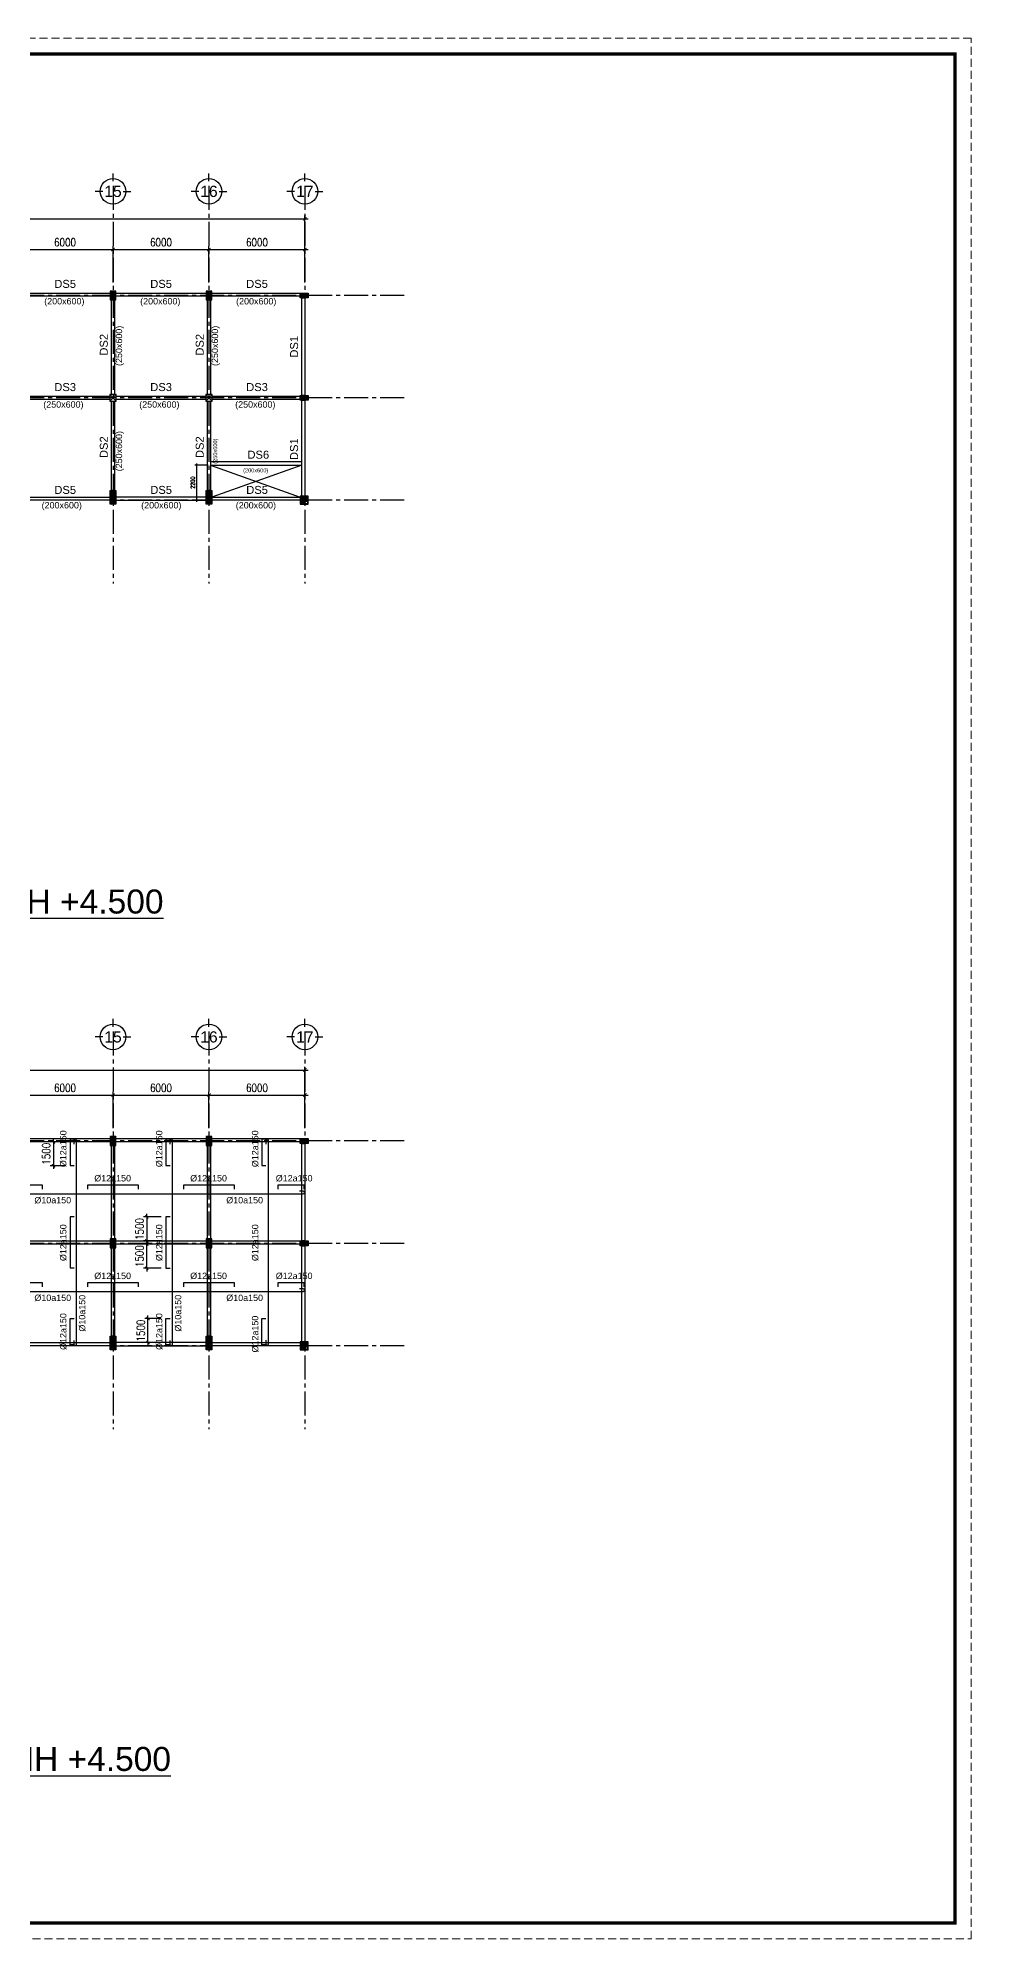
# Model space of a CAD drawing. Header units: inches. Extents: x 651127 to 1529722, y 768575 to 1021311.
# Drawn here: x 760979 to 819327, y 902511 to 1021311 of the extents above; entities that cross this region are included whole.
import ezdxf
from ezdxf.enums import TextEntityAlignment as Align

# ---------------------------------------------------------------- set-up
doc = ezdxf.new("R2010")
doc.units = ezdxf.units.IN
doc.header["$LTSCALE"] = 1000
doc.header["$MEASUREMENT"] = 0
doc.linetypes.add('CENTER2', pattern=[1.125, 0.75, -0.125, 0.125, -0.125])
doc.linetypes.add('HIDDEN', pattern=[0.375, 0.25, -0.125])
doc.layers.get('DEFPOINTS').update_dxf_attribs({"color": 8, "lineweight": 9})
for name, color, linetype in [('DWGshare.com_1', 7, 'Continuous'), ('DWGshare.com_10', 7, 'Continuous'), ('DWGshare.com_15', 1, 'Continuous'), ('DWGshare.com_25', 154, 'Continuous'), ('DWGshare.com_3', 7, 'Continuous'), ('DWGshare.com_4', 8, 'CENTER2'), ('DWGshare.com_6', 40, 'Continuous'), ('DWGshare.com_9', 8, 'Continuous')]:
    doc.layers.add(name, color=color, linetype=linetype)
doc.layers.add('DWGshare.com_23', color=147, linetype='Continuous', lineweight=0)
doc.styles.add('DWGshare.com_2', font='VHELVEB.TTF')
doc.styles.add('DWGshare.com_4', font='romans.shx', dxfattribs={"width": 0.8})
doc.styles.add('DWGshare.com_8', font='VHELVEB.TTF')
doc.dimstyles.new('DWGshare.com_1', dxfattribs={"dimscale": 100, "dimtxt": 2.5, "dimasz": 1, "dimexe": 1, "dimexo": 1.5, "dimgap": 1, "dimtad": 1, "dimdec": 0, "dimzin": 0, "dimdsep": 46, "dimtxsty": 'DWGshare.com_4', "dimblk": 'DWGshare.com_1', "dimcen": 1.5, "dimdle": 1, "dimclrd": 256, "dimclre": 256, "dimclrt": 7, "dimadec": 0, "dimazin": 0, "dimtfac": 1, "dimtdec": 0, "dimtix": 1, "dimtmove": 2, "dimatfit": 3, "dimfxl": 1, "dimtolj": 1, "dimtzin": 0, "dimarcsym": 0})
doc.dimstyles.new('DWGshare.com_5', dxfattribs={"dimscale": 200, "dimtxt": 2.5, "dimasz": 1, "dimexe": 1, "dimexo": 1.5, "dimgap": 1, "dimtad": 1, "dimdec": 0, "dimzin": 0, "dimdsep": 46, "dimtxsty": 'DWGshare.com_4', "dimblk": 'DWGshare.com_1', "dimcen": 1.5, "dimdle": 1, "dimclrd": 256, "dimclre": 256, "dimclrt": 7, "dimadec": 0, "dimazin": 0, "dimtfac": 1, "dimtdec": 0, "dimtix": 1, "dimtmove": 2, "dimatfit": 3, "dimfxl": 1, "dimtolj": 1, "dimtzin": 0, "dimarcsym": 0})
pattern_1 = [(135, (1273707.887, 1025367.33), (-26.5165043, -26.5165043), [])]
pattern_2 = [(135, (1273707.887, 972524.028), (-26.5165043, -26.5165043), [])]

# ---------------------------------------------------------------- blocks, each defined once
blk = doc.blocks.new('DWGshare.com_1')
at = {"color": 0, "linetype": 'ByBlock', "const_width": 0.3}
blk.add_lwpolyline([(-0.5, -0.5), (0.5, 0.5)], dxfattribs=at)
blk = doc.blocks.new('*D144')
at = {"layer": 'DEFPOINTS', "color": 0, "transparency": 16777216}
for p in [(777671, 1010012), (777671, 1006028), (681671, 1004509)]:
    blk.add_point(p, dxfattribs=at)
at = {"layer": 'DWGshare.com_23', "lineweight": -2, "transparency": 16777216}
for p, q in [((681471, 1010012), (777871, 1010012)), ((681671, 1004809), (681671, 1010212)), ((777671, 1006328), (777671, 1010212))]:
    blk.add_line(p, q, dxfattribs=at)
at = {"layer": 'DWGshare.com_23', "lineweight": -2, "transparency": 16777216, "xscale": 200, "yscale": 200, "zscale": 200, "rotation": 180}
blk.add_blockref('DWGshare.com_1', (681671, 1010012), dxfattribs=at)
at = {"layer": 'DWGshare.com_23', "lineweight": -2, "transparency": 16777216, "xscale": 200, "yscale": 200, "zscale": 200}
blk.add_blockref('DWGshare.com_1', (777671, 1010012), dxfattribs=at)
at = {"layer": 'DWGshare.com_23', "color": 7, "transparency": 16777216, "insert": (745016, 1010570), "char_height": 500, "attachment_point": 5, "style": 'DWGshare.com_4'}
blk.add_mtext('\\A1;96000', dxfattribs=at)
blk = doc.blocks.new('*D155')
at = {"layer": 'DEFPOINTS', "color": 0, "transparency": 16777216}
for p in [(765671, 1008093), (759671, 1005728), (765671, 1005728)]:
    blk.add_point(p, dxfattribs=at)
at = {"layer": 'DWGshare.com_23', "lineweight": -2, "transparency": 16777216}
for p, q in [((759471, 1008093), (765871, 1008093)), ((759671, 1006028), (759671, 1008293)), ((765671, 1006028), (765671, 1008293))]:
    blk.add_line(p, q, dxfattribs=at)
at = {"layer": 'DWGshare.com_23', "lineweight": -2, "transparency": 16777216, "xscale": 200, "yscale": 200, "zscale": 200, "rotation": 180}
blk.add_blockref('DWGshare.com_1', (759671, 1008093), dxfattribs=at)
at = {"layer": 'DWGshare.com_23', "lineweight": -2, "transparency": 16777216, "xscale": 200, "yscale": 200, "zscale": 200}
blk.add_blockref('DWGshare.com_1', (765671, 1008093), dxfattribs=at)
at = {"layer": 'DWGshare.com_23', "color": 7, "transparency": 16777216, "insert": (762671, 1008543), "char_height": 500, "attachment_point": 5, "style": 'DWGshare.com_4'}
blk.add_mtext('\\A1;6000', dxfattribs=at)
blk = doc.blocks.new('*D156')
at = {"layer": 'DEFPOINTS', "color": 0, "transparency": 16777216}
for p in [(771671, 1008093), (765671, 1005728), (771671, 1005728)]:
    blk.add_point(p, dxfattribs=at)
at = {"layer": 'DWGshare.com_23', "lineweight": -2, "transparency": 16777216}
for p, q in [((765471, 1008093), (771871, 1008093)), ((765671, 1006028), (765671, 1008293)), ((771671, 1006028), (771671, 1008293))]:
    blk.add_line(p, q, dxfattribs=at)
at = {"layer": 'DWGshare.com_23', "lineweight": -2, "transparency": 16777216, "xscale": 200, "yscale": 200, "zscale": 200, "rotation": 180}
blk.add_blockref('DWGshare.com_1', (765671, 1008093), dxfattribs=at)
at = {"layer": 'DWGshare.com_23', "lineweight": -2, "transparency": 16777216, "xscale": 200, "yscale": 200, "zscale": 200}
blk.add_blockref('DWGshare.com_1', (771671, 1008093), dxfattribs=at)
at = {"layer": 'DWGshare.com_23', "color": 7, "transparency": 16777216, "insert": (768671, 1008543), "char_height": 500, "attachment_point": 5, "style": 'DWGshare.com_4'}
blk.add_mtext('\\A1;6000', dxfattribs=at)
blk = doc.blocks.new('*D157')
at = {"layer": 'DEFPOINTS', "color": 0, "transparency": 16777216}
for p in [(777671, 1008093), (771671, 1005728), (777671, 1005728)]:
    blk.add_point(p, dxfattribs=at)
at = {"layer": 'DWGshare.com_23', "lineweight": -2, "transparency": 16777216}
for p, q in [((771471, 1008093), (777871, 1008093)), ((771671, 1006028), (771671, 1008293)), ((777671, 1006028), (777671, 1008293))]:
    blk.add_line(p, q, dxfattribs=at)
at = {"layer": 'DWGshare.com_23', "lineweight": -2, "transparency": 16777216, "xscale": 200, "yscale": 200, "zscale": 200, "rotation": 180}
blk.add_blockref('DWGshare.com_1', (771671, 1008093), dxfattribs=at)
at = {"layer": 'DWGshare.com_23', "lineweight": -2, "transparency": 16777216, "xscale": 200, "yscale": 200, "zscale": 200}
blk.add_blockref('DWGshare.com_1', (777671, 1008093), dxfattribs=at)
at = {"layer": 'DWGshare.com_23', "color": 7, "transparency": 16777216, "insert": (774671, 1008543), "char_height": 500, "attachment_point": 5, "style": 'DWGshare.com_4'}
blk.add_mtext('\\A1;6000', dxfattribs=at)
blk = doc.blocks.new('DWGshare.com_2')
for p, q in [((-320, 0), (-560, 0)), ((0, 320), (0, 560)), ((320, 0), (560, 0)), ((0, -320), (0, -560))]:
    blk.add_line(p, q)
blk.add_circle((0, 0), 400)
at = {"linetype": 'Continuous', "style": 'DWGshare.com_2'}
blk.add_attdef('2', text='', height=350, dxfattribs=at).set_placement((0, 0), align=Align.MIDDLE_CENTER)
blk = doc.blocks.new('*D179')
at = {"layer": 'DEFPOINTS', "color": 0, "transparency": 16777216}
for p in [(765671, 955250), (759671, 952885), (765671, 952885)]:
    blk.add_point(p, dxfattribs=at)
at = {"layer": 'DWGshare.com_23', "lineweight": -2, "transparency": 16777216}
for p, q in [((759471, 955250), (765871, 955250)), ((759671, 953185), (759671, 955450)), ((765671, 953185), (765671, 955450))]:
    blk.add_line(p, q, dxfattribs=at)
at = {"layer": 'DWGshare.com_23', "lineweight": -2, "transparency": 16777216, "xscale": 200, "yscale": 200, "zscale": 200, "rotation": 180}
blk.add_blockref('DWGshare.com_1', (759671, 955250), dxfattribs=at)
at = {"layer": 'DWGshare.com_23', "lineweight": -2, "transparency": 16777216, "xscale": 200, "yscale": 200, "zscale": 200}
blk.add_blockref('DWGshare.com_1', (765671, 955250), dxfattribs=at)
at = {"layer": 'DWGshare.com_23', "color": 7, "transparency": 16777216, "insert": (762671, 955700), "char_height": 500, "attachment_point": 5, "style": 'DWGshare.com_4'}
blk.add_mtext('\\A1;6000', dxfattribs=at)
blk = doc.blocks.new('*D180')
at = {"layer": 'DEFPOINTS', "color": 0, "transparency": 16777216}
for p in [(771671, 955250), (765671, 952885), (771671, 952885)]:
    blk.add_point(p, dxfattribs=at)
at = {"layer": 'DWGshare.com_23', "lineweight": -2, "transparency": 16777216}
for p, q in [((765471, 955250), (771871, 955250)), ((765671, 953185), (765671, 955450)), ((771671, 953185), (771671, 955450))]:
    blk.add_line(p, q, dxfattribs=at)
at = {"layer": 'DWGshare.com_23', "lineweight": -2, "transparency": 16777216, "xscale": 200, "yscale": 200, "zscale": 200, "rotation": 180}
blk.add_blockref('DWGshare.com_1', (765671, 955250), dxfattribs=at)
at = {"layer": 'DWGshare.com_23', "lineweight": -2, "transparency": 16777216, "xscale": 200, "yscale": 200, "zscale": 200}
blk.add_blockref('DWGshare.com_1', (771671, 955250), dxfattribs=at)
at = {"layer": 'DWGshare.com_23', "color": 7, "transparency": 16777216, "insert": (768671, 955700), "char_height": 500, "attachment_point": 5, "style": 'DWGshare.com_4'}
blk.add_mtext('\\A1;6000', dxfattribs=at)
blk = doc.blocks.new('*D181')
at = {"layer": 'DEFPOINTS', "color": 0, "transparency": 16777216}
for p in [(777671, 955250), (771671, 952885), (777671, 952885)]:
    blk.add_point(p, dxfattribs=at)
at = {"layer": 'DWGshare.com_23', "lineweight": -2, "transparency": 16777216}
for p, q in [((771471, 955250), (777871, 955250)), ((771671, 953185), (771671, 955450)), ((777671, 953185), (777671, 955450))]:
    blk.add_line(p, q, dxfattribs=at)
at = {"layer": 'DWGshare.com_23', "lineweight": -2, "transparency": 16777216, "xscale": 200, "yscale": 200, "zscale": 200, "rotation": 180}
blk.add_blockref('DWGshare.com_1', (771671, 955250), dxfattribs=at)
at = {"layer": 'DWGshare.com_23', "lineweight": -2, "transparency": 16777216, "xscale": 200, "yscale": 200, "zscale": 200}
blk.add_blockref('DWGshare.com_1', (777671, 955250), dxfattribs=at)
at = {"layer": 'DWGshare.com_23', "color": 7, "transparency": 16777216, "insert": (774671, 955700), "char_height": 500, "attachment_point": 5, "style": 'DWGshare.com_4'}
blk.add_mtext('\\A1;6000', dxfattribs=at)
blk = doc.blocks.new('*D196')
at = {"layer": 'DEFPOINTS', "color": 0, "transparency": 16777216}
for p in [(777671, 956813), (681671, 953953), (777671, 953185)]:
    blk.add_point(p, dxfattribs=at)
at = {"layer": 'DWGshare.com_23', "lineweight": -2, "transparency": 16777216}
for p, q in [((681471, 956813), (777871, 956813)), ((681671, 954253), (681671, 957013)), ((777671, 953485), (777671, 957013))]:
    blk.add_line(p, q, dxfattribs=at)
at = {"layer": 'DWGshare.com_23', "lineweight": -2, "transparency": 16777216, "xscale": 200, "yscale": 200, "zscale": 200, "rotation": 180}
blk.add_blockref('DWGshare.com_1', (681671, 956813), dxfattribs=at)
at = {"layer": 'DWGshare.com_23', "lineweight": -2, "transparency": 16777216, "xscale": 200, "yscale": 200, "zscale": 200}
blk.add_blockref('DWGshare.com_1', (777671, 956813), dxfattribs=at)
at = {"layer": 'DWGshare.com_23', "color": 7, "transparency": 16777216, "insert": (729671, 957263), "char_height": 500, "attachment_point": 5, "style": 'DWGshare.com_4'}
blk.add_mtext('\\A1;96000', dxfattribs=at)
blk = doc.blocks.new('*D841')
at = {"layer": 'DEFPOINTS', "color": 0, "transparency": 16777216}
for p in [(771771, 994625), (770884, 992425), (771496, 992425)]:
    blk.add_point(p, dxfattribs=at)
at = {"layer": 'DWGshare.com_9', "lineweight": -2, "transparency": 16777216}
for p, q in [((771621, 994625), (770784, 994625)), ((770884, 994725), (770884, 992325)), ((771346, 992425), (770784, 992425))]:
    blk.add_line(p, q, dxfattribs=at)
at = {"layer": 'DWGshare.com_9', "lineweight": -2, "transparency": 16777216, "xscale": 100, "yscale": 100, "zscale": 100}
for p, rotation in [((770884, 994625), 90), ((770884, 992425), 270)]:
    blk.add_blockref('DWGshare.com_1', p, dxfattribs=dict(at, rotation=rotation))
at = {"layer": 'DWGshare.com_9', "color": 7, "transparency": 16777216, "insert": (770659, 993525), "char_height": 250, "attachment_point": 5, "rotation": 90, "style": 'DWGshare.com_4'}
blk.add_mtext('\\A1;2200', dxfattribs=at)
blk = doc.blocks.new('*D1160')
at = {"layer": 'DEFPOINTS', "color": 0, "transparency": 16777216}
for p in [(767856, 941282), (768983, 941282), (768983, 939782)]:
    blk.add_point(p, dxfattribs=at)
at = {"layer": 'DWGshare.com_23', "lineweight": -2, "transparency": 16777216}
for p, q in [((768683, 941282), (767656, 941282)), ((767856, 941282), (767856, 941482)), ((767856, 939782), (767856, 941282)), ((768683, 939782), (767656, 939782)), ((767856, 939782), (767856, 939582))]:
    blk.add_line(p, q, dxfattribs=at)
at = {"layer": 'DWGshare.com_23', "lineweight": -2, "transparency": 16777216, "xscale": 200, "yscale": 200, "zscale": 200}
for p, rotation in [((767856, 941282), 270), ((767856, 939782), 90)]:
    blk.add_blockref('DWGshare.com_1', p, dxfattribs=dict(at, rotation=rotation))
at = {"layer": 'DWGshare.com_23', "color": 7, "transparency": 16777216, "insert": (767405, 940532), "char_height": 500, "attachment_point": 5, "rotation": 90, "style": 'DWGshare.com_4'}
blk.add_mtext('\\A1;1500', dxfattribs=at)
blk = doc.blocks.new('*D1162')
at = {"layer": 'DEFPOINTS', "color": 0, "transparency": 16777216}
for p in [(762983, 952332), (761946, 950832), (762983, 950832)]:
    blk.add_point(p, dxfattribs=at)
at = {"layer": 'DWGshare.com_23', "lineweight": -2, "transparency": 16777216}
for p, q in [((762683, 952332), (761746, 952332)), ((761946, 952332), (761946, 952532)), ((761946, 952332), (761946, 950832)), ((762683, 950832), (761746, 950832)), ((761946, 950832), (761946, 950632))]:
    blk.add_line(p, q, dxfattribs=at)
at = {"layer": 'DWGshare.com_23', "lineweight": -2, "transparency": 16777216, "xscale": 200, "yscale": 200, "zscale": 200}
for p, rotation in [((761946, 952332), 270), ((761946, 950832), 90)]:
    blk.add_blockref('DWGshare.com_1', p, dxfattribs=dict(at, rotation=rotation))
at = {"layer": 'DWGshare.com_23', "color": 7, "transparency": 16777216, "insert": (761496, 951582), "char_height": 500, "attachment_point": 5, "rotation": 90, "style": 'DWGshare.com_4'}
blk.add_mtext('\\A1;1500', dxfattribs=at)
blk = doc.blocks.new('*D1163')
at = {"layer": 'DEFPOINTS', "color": 0, "transparency": 16777216}
for p in [(768983, 947631), (767780, 946132), (768983, 946132)]:
    blk.add_point(p, dxfattribs=at)
at = {"layer": 'DWGshare.com_23', "lineweight": -2, "transparency": 16777216}
for p, q in [((768683, 947631), (767580, 947631)), ((767780, 947631), (767780, 947831)), ((767780, 947631), (767780, 946132)), ((768683, 946132), (767580, 946132)), ((767780, 946132), (767780, 945932))]:
    blk.add_line(p, q, dxfattribs=at)
at = {"layer": 'DWGshare.com_23', "lineweight": -2, "transparency": 16777216, "xscale": 200, "yscale": 200, "zscale": 200}
for p, rotation in [((767780, 947631), 270), ((767780, 946132), 90)]:
    blk.add_blockref('DWGshare.com_1', p, dxfattribs=dict(at, rotation=rotation))
at = {"layer": 'DWGshare.com_23', "color": 7, "transparency": 16777216, "insert": (767329, 946881), "char_height": 500, "attachment_point": 5, "rotation": 90, "style": 'DWGshare.com_4'}
blk.add_mtext('\\A1;1500', dxfattribs=at)
blk = doc.blocks.new('*D1164')
at = {"layer": 'DEFPOINTS', "color": 0, "transparency": 16777216}
for p in [(767780, 945932), (768983, 945932), (768983, 944431)]:
    blk.add_point(p, dxfattribs=at)
at = {"layer": 'DWGshare.com_23', "lineweight": -2, "transparency": 16777216}
for p, q in [((768683, 945932), (767580, 945932)), ((767780, 945932), (767780, 946132)), ((767780, 944431), (767780, 945932)), ((768683, 944431), (767580, 944431)), ((767780, 944431), (767780, 944231))]:
    blk.add_line(p, q, dxfattribs=at)
at = {"layer": 'DWGshare.com_23', "lineweight": -2, "transparency": 16777216, "xscale": 200, "yscale": 200, "zscale": 200}
for p, rotation in [((767780, 945932), 270), ((767780, 944431), 90)]:
    blk.add_blockref('DWGshare.com_1', p, dxfattribs=dict(at, rotation=rotation))
at = {"layer": 'DWGshare.com_23', "color": 7, "transparency": 16777216, "insert": (767329, 945181), "char_height": 500, "attachment_point": 5, "rotation": 90, "style": 'DWGshare.com_4'}
blk.add_mtext('\\A1;1500', dxfattribs=at)

msp = doc.modelspace()

# ---------------------------------------------------------------- hatches: boundary and pattern name
at = {"layer": 'DWGshare.com_25'}
h = msp.add_hatch(dxfattribs=at)
h.set_pattern_fill('ANSI31', color=256, scale=10, angle=90, style=0)
h.set_pattern_definition([(135, (837428.22, 835441.523), (-22.4506403, -22.4506403), [])])
h.paths.add_polyline_path([(765845.6, 1005500), (765495.6, 1005500), (765495.6, 1004950), (765845.6, 1004950)])
h = msp.add_hatch(dxfattribs=at)
h.set_pattern_fill('ANSI31', color=256, scale=10, angle=90, style=0)
h.set_pattern_definition([(135, (843428.22, 835441.523), (-22.4506403, -22.4506403), [])])
h.paths.add_polyline_path([(771845.6, 1005500), (771495.6, 1005500), (771495.6, 1004950), (771845.6, 1004950)])
h = msp.add_hatch(dxfattribs=at)
h.set_pattern_fill('ANSI31', color=256, scale=10, style=0)
h.set_pattern_definition([(135, (789529.887, 1068362.97), (22.45064, 22.45064), [])])
h.paths.add_polyline_path([(777870.6, 1005075), (777370.6, 1005075), (777370.6, 1005375), (777870.6, 1005375)])
h = msp.add_hatch(dxfattribs=at)
h.set_pattern_fill('ANSI31', color=256, scale=10, style=0)
h.set_pattern_definition([(135, (789529.887, 1061962.97), (22.45064, 22.45064), [])])
h.paths.add_polyline_path([(777870.6, 998675), (777370.6, 998675), (777370.6, 998975), (777870.6, 998975)])
h = msp.add_hatch(dxfattribs=at)
h.set_pattern_fill('ANSI31', color=256, scale=300, angle=90, style=0)
h.set_pattern_definition(pattern_1)
h.paths.add_polyline_path([(765845.6, 993025), (765670.6, 993025), (765670.6, 992425), (765845.6, 992425), (765845.6, 992625)])
h.paths.add_polyline_path([(765670.6, 993025), (765495.6, 993025), (765495.6, 992425), (765670.6, 992425)])
h.paths.add_polyline_path([(765670.6, 992356.2), (765670.6, 992425), (765495.6, 992425), (765495.6, 992175), (765670.6, 992175), (765670.6, 992188.7, -0.39099233), (765593.3, 992272.5, -0.39099233)])
h.paths.add_polyline_path([(765845.6, 992425), (765670.6, 992425), (765670.6, 992356.2, -0.43782246), (765761.3, 992272.5, -0.43782246), (765670.6, 992188.7), (765670.6, 992175), (765845.6, 992175)])
h = msp.add_hatch(dxfattribs=at)
h.set_pattern_fill('ANSI31', color=256, scale=300, angle=90, style=0)
h.set_pattern_definition(pattern_1)
h.paths.add_polyline_path([(771845.6, 993025), (771670.6, 993025), (771670.6, 992425), (771845.6, 992425), (771845.6, 992625)])
h.paths.add_polyline_path([(771670.6, 993025), (771495.6, 993025), (771495.6, 992425), (771670.6, 992425)])
h.paths.add_polyline_path([(771670.6, 992425), (771495.6, 992425), (771495.6, 992175), (771670.6, 992175), (771670.6, 992188.5, -0.42320047), (771584, 992272.5, -0.42320047), (771670.6, 992356.4)])
h.paths.add_polyline_path([(771845.6, 992425), (771670.6, 992425), (771670.6, 992356.4, -0.4052834), (771752, 992272.5, -0.4052834), (771670.6, 992188.5), (771670.6, 992175), (771845.6, 992175)])
h = msp.add_hatch(dxfattribs=at)
h.set_pattern_fill('ANSI31', color=256, scale=300, angle=90, style=0)
h.set_pattern_definition([(135, (1243707.887, 1025367.33), (-26.5165043, -26.5165043), [])])
h.paths.add_polyline_path([(777870.6, 992425), (777670.6, 992425), (777670.6, 992175), (777870.6, 992175)])
h.paths.add_polyline_path([(777845.6, 992284, -1), (777677.6, 992284, -1)], flags=16)
h.paths.add_polyline_path([(777870.6, 992675), (777670.6, 992675), (777670.6, 992425), (777870.6, 992425)])
h.paths.add_polyline_path([(777670.6, 992675), (777470.6, 992675), (777370.6, 992675), (777370.6, 992425), (777670.6, 992425)])
h.paths.add_polyline_path([(777670.6, 992425), (777370.6, 992425), (777370.6, 992175), (777670.6, 992175)])
h = msp.add_hatch(dxfattribs=at)
h.set_pattern_fill('ANSI31', color=256, scale=10, angle=90, style=0)
h.set_pattern_definition([(135, (837428.22, 782598.22), (-22.4506403, -22.4506403), [])])
h.paths.add_polyline_path([(765845.6, 952656.7), (765495.6, 952656.7), (765495.6, 952106.7), (765845.6, 952106.7)])
h = msp.add_hatch(dxfattribs=at)
h.set_pattern_fill('ANSI31', color=256, scale=10, angle=90, style=0)
h.set_pattern_definition([(135, (843428.22, 782598.22), (-22.4506403, -22.4506403), [])])
h.paths.add_polyline_path([(771845.6, 952656.7), (771495.6, 952656.7), (771495.6, 952106.7), (771845.6, 952106.7)])
h = msp.add_hatch(dxfattribs=at)
h.set_pattern_fill('ANSI31', color=256, scale=10, style=0)
h.set_pattern_definition([(135, (789529.887, 1015519.668), (22.45064, 22.45064), [])])
h.paths.add_polyline_path([(777870.6, 952231.7), (777370.6, 952231.7), (777370.6, 952531.7), (777870.6, 952531.7)])
h = msp.add_hatch(dxfattribs=at)
h.set_pattern_fill('ANSI31', color=256, scale=10, angle=90, style=0)
h.set_pattern_definition([(135, (837428.22, 776198.22), (-22.4506403, -22.4506403), [])])
h.paths.add_polyline_path([(765845.6, 946256.7), (765495.6, 946256.7), (765495.6, 945706.7), (765845.6, 945706.7)])
h = msp.add_hatch(dxfattribs=at)
h.set_pattern_fill('ANSI31', color=256, scale=10, angle=90, style=0)
h.set_pattern_definition([(135, (837428.22, 776198.22), (-22.4506403, -22.4506403), [])])
h.paths.add_polyline_path([(765845.6, 946256.7), (765495.6, 946256.7), (765495.6, 945706.7), (765845.6, 945706.7)])
h = msp.add_hatch(dxfattribs=at)
h.set_pattern_fill('ANSI31', color=256, scale=10, angle=90, style=0)
h.set_pattern_definition([(135, (843428.22, 776198.22), (-22.4506403, -22.4506403), [])])
h.paths.add_polyline_path([(771845.6, 946256.7), (771495.6, 946256.7), (771495.6, 945706.7), (771845.6, 945706.7)])
h = msp.add_hatch(dxfattribs=at)
h.set_pattern_fill('ANSI31', color=256, scale=10, angle=90, style=0)
h.set_pattern_definition([(135, (843428.22, 776198.22), (-22.4506403, -22.4506403), [])])
h.paths.add_polyline_path([(771845.6, 946256.7), (771495.6, 946256.7), (771495.6, 945706.7), (771845.6, 945706.7)])
h = msp.add_hatch(dxfattribs=at)
h.set_pattern_fill('ANSI31', color=256, scale=10, style=0)
h.set_pattern_definition([(135, (789529.887, 1009119.668), (22.45064, 22.45064), [])])
h.paths.add_polyline_path([(777870.6, 945831.7), (777370.6, 945831.7), (777370.6, 946131.7), (777870.6, 946131.7)])
h = msp.add_hatch(dxfattribs=at)
h.set_pattern_fill('ANSI31', color=256, scale=300, angle=90, style=0)
h.set_pattern_definition(pattern_2)
h.paths.add_polyline_path([(765845.6, 940181.7), (765670.6, 940181.7), (765670.6, 939581.7), (765845.6, 939581.7), (765845.6, 939781.7)])
h.paths.add_polyline_path([(765670.6, 940181.7), (765495.6, 940181.7), (765495.6, 939581.7), (765670.6, 939581.7)])
h.paths.add_polyline_path([(765670.6, 939512.9), (765670.6, 939581.7), (765495.6, 939581.7), (765495.6, 939331.7), (765670.6, 939331.7), (765670.6, 939345.4, -0.39099233), (765593.3, 939429.2, -0.39099233)])
h.paths.add_polyline_path([(765845.6, 939581.7), (765670.6, 939581.7), (765670.6, 939512.9, -0.43782246), (765761.3, 939429.2, -0.43782246), (765670.6, 939345.4), (765670.6, 939331.7), (765845.6, 939331.7)])
h = msp.add_hatch(dxfattribs=at)
h.set_pattern_fill('ANSI31', color=256, scale=300, angle=90, style=0)
h.set_pattern_definition(pattern_2)
h.paths.add_polyline_path([(771845.6, 940181.7), (771670.6, 940181.7), (771670.6, 939581.7), (771845.6, 939581.7), (771845.6, 939781.7)])
h.paths.add_polyline_path([(771670.6, 940181.7), (771495.6, 940181.7), (771495.6, 939581.7), (771670.6, 939581.7)])
h.paths.add_polyline_path([(771670.6, 939581.7), (771495.6, 939581.7), (771495.6, 939331.7), (771670.6, 939331.7), (771670.6, 939345.2, -0.42320047), (771584, 939429.2, -0.42320047), (771670.6, 939513.1)])
h.paths.add_polyline_path([(771845.6, 939581.7), (771670.6, 939581.7), (771670.6, 939513.1, -0.4052834), (771752, 939429.2, -0.4052834), (771670.6, 939345.2), (771670.6, 939331.7), (771845.6, 939331.7)])
h = msp.add_hatch(dxfattribs=at)
h.set_pattern_fill('ANSI31', color=256, scale=300, angle=90, style=0)
h.set_pattern_definition([(135, (1243707.887, 972524.028), (-26.5165043, -26.5165043), [])])
h.paths.add_polyline_path([(777870.6, 939581.7), (777670.6, 939581.7), (777670.6, 939331.7), (777870.6, 939331.7)])
h.paths.add_polyline_path([(777845.6, 939440.7, -1), (777677.6, 939440.7, -1)], flags=16)
h.paths.add_polyline_path([(777870.6, 939831.7), (777670.6, 939831.7), (777670.6, 939581.7), (777870.6, 939581.7)])
h.paths.add_polyline_path([(777670.6, 939831.7), (777470.6, 939831.7), (777370.6, 939831.7), (777370.6, 939581.7), (777670.6, 939581.7)])
h.paths.add_polyline_path([(777670.6, 939581.7), (777370.6, 939581.7), (777370.6, 939331.7), (777670.6, 939331.7)])

# ---------------------------------------------------------------- linework, layer by layer
at = {"layer": 'DEFPOINTS', "linetype": 'HIDDEN', "ltscale": 2}
msp.add_lwpolyline([(651126.5, 902510.6), (819326.5, 902510.6), (819326.5, 1021310.6), (651126.5, 1021310.6)], close=True, dxfattribs=at)
at = {"layer": 'DWGshare.com_1', "const_width": 200}
msp.add_lwpolyline([(655126.5, 903510.6), (818326.5, 903510.6), (818326.5, 1020310.6), (655126.5, 1020310.6)], close=True, dxfattribs=at)
at = {"layer": 'DWGshare.com_15'}
for centre in [(765677.3, 992272.5), (771668, 992272.5), (777761.6, 992284), (765677.3, 939429.2), (771668, 939429.2), (777761.6, 939440.7)]:
    msp.add_circle(centre, 84, dxfattribs=at)
at = {"layer": 'DWGshare.com_3'}
for p, q in [((771770.6, 994625), (777370.6, 992625)), ((777470.6, 994625), (771845.6, 992625))]:
    msp.add_line(p, q, dxfattribs=at)
for points in [[(759845.6, 1005375), (765495.6, 1005375), (765495.6, 1005175), (759845.6, 1005175)], [(765845.6, 1005375), (771495.6, 1005375), (771495.6, 1005175), (765845.6, 1005175)], [(771845.6, 1005375), (777370.6, 1005375), (777370.6, 1005175), (771845.6, 1005175)], [(759870.6, 998925), (765470.6, 998925), (765470.6, 998725), (759870.6, 998725)], [(765870.6, 998925), (771470.6, 998925), (771470.6, 998725), (765870.6, 998725)], [(771870.6, 998925), (777370.6, 998925), (777370.6, 998725), (771870.6, 998725)], [(759845.6, 952531.7), (765495.6, 952531.7), (765495.6, 952331.7), (759845.6, 952331.7)], [(765845.6, 952531.7), (771495.6, 952531.7), (771495.6, 952331.7), (765845.6, 952331.7)], [(771845.6, 952531.7), (777370.6, 952531.7), (777370.6, 952331.7), (771845.6, 952331.7)], [(759845.6, 946131.7), (765495.6, 946131.7), (765495.6, 945931.7), (759845.6, 945931.7)], [(765845.6, 946131.7), (771495.6, 946131.7), (771495.6, 945931.7), (765845.6, 945931.7)], [(771845.6, 946131.7), (777370.6, 946131.7), (777370.6, 945931.7), (771845.6, 945931.7)]]:
    msp.add_lwpolyline(points, dxfattribs=at)
for points in [[(765845.6, 1005500), (765495.6, 1005500), (765495.6, 1004950), (765845.6, 1004950)], [(765845.6, 1005500), (765495.6, 1005500), (765495.6, 1004950), (765845.6, 1004950)], [(771845.6, 1005500), (771495.6, 1005500), (771495.6, 1004950), (771845.6, 1004950)], [(771845.6, 1005500), (771495.6, 1005500), (771495.6, 1004950), (771845.6, 1004950)], [(777870.6, 1005075), (777370.6, 1005075), (777370.6, 1005375), (777870.6, 1005375)], [(777670.6, 998975), (777470.6, 998975), (777470.6, 1005075), (777670.6, 1005075)], [(765770.6, 999025), (765570.6, 999025), (765570.6, 1004950), (765770.6, 1004950)], [(771770.6, 999025), (771570.6, 999025), (771570.6, 1004950), (771770.6, 1004950)], [(765870.6, 999025), (765470.6, 999025), (765470.6, 998625), (765870.6, 998625)], [(765870.6, 999025), (765470.6, 999025), (765470.6, 998625), (765870.6, 998625)], [(765770.6, 993025), (765570.6, 993025), (765570.6, 998625), (765770.6, 998625)], [(771870.6, 999025), (771470.6, 999025), (771470.6, 998625), (771870.6, 998625)], [(771870.6, 999025), (771470.6, 999025), (771470.6, 998625), (771870.6, 998625)], [(771770.6, 993025), (771570.6, 993025), (771570.6, 998625), (771770.6, 998625)], [(777870.6, 998675), (777370.6, 998675), (777370.6, 998975), (777870.6, 998975)], [(777670.6, 992675), (777470.6, 992675), (777470.6, 998675), (777670.6, 998675)], [(777470.6, 994625), (777470.6, 994825), (771770.6, 994825), (771770.6, 994625)], [(759845.6, 992425), (759845.6, 992625), (765495.6, 992625), (765495.6, 992425)], [(765495.6, 993025), (765845.6, 993025), (765845.6, 992175), (765495.6, 992175)], [(765495.6, 993025), (765845.6, 993025), (765845.6, 992175), (765495.6, 992175)], [(771495.6, 992425), (771495.6, 992625), (765845.6, 992625), (765845.6, 992425)], [(771495.6, 993025), (771845.6, 993025), (771845.6, 992175), (771495.6, 992175)], [(771495.6, 993025), (771845.6, 993025), (771845.6, 992175), (771495.6, 992175)], [(771845.6, 992425), (771845.6, 992625), (777370.6, 992625), (777370.6, 992425)], [(777870.6, 992675), (777370.6, 992675), (777370.6, 992175), (777870.6, 992175)], [(765845.6, 952656.7), (765495.6, 952656.7), (765495.6, 952106.7), (765845.6, 952106.7)], [(765845.6, 952656.7), (765495.6, 952656.7), (765495.6, 952106.7), (765845.6, 952106.7)], [(765770.6, 946256.7), (765570.6, 946256.7), (765570.6, 952106.7), (765770.6, 952106.7)], [(771845.6, 952656.7), (771495.6, 952656.7), (771495.6, 952106.7), (771845.6, 952106.7)], [(771845.6, 952656.7), (771495.6, 952656.7), (771495.6, 952106.7), (771845.6, 952106.7)], [(771770.6, 946256.7), (771570.6, 946256.7), (771570.6, 952106.7), (771770.6, 952106.7)], [(777870.6, 952231.7), (777370.6, 952231.7), (777370.6, 952531.7), (777870.6, 952531.7)], [(777670.6, 946131.7), (777470.6, 946131.7), (777470.6, 952231.7), (777670.6, 952231.7)], [(765845.6, 946256.7), (765495.6, 946256.7), (765495.6, 945706.7), (765845.6, 945706.7)], [(765845.6, 946256.7), (765495.6, 946256.7), (765495.6, 945706.7), (765845.6, 945706.7)], [(765845.6, 946256.7), (765495.6, 946256.7), (765495.6, 945706.7), (765845.6, 945706.7)], [(765845.6, 946256.7), (765495.6, 946256.7), (765495.6, 945706.7), (765845.6, 945706.7)], [(765770.6, 940181.7), (765570.6, 940181.7), (765570.6, 945956.7), (765770.6, 945956.7)], [(771845.6, 946256.7), (771495.6, 946256.7), (771495.6, 945706.7), (771845.6, 945706.7)], [(771845.6, 946256.7), (771495.6, 946256.7), (771495.6, 945706.7), (771845.6, 945706.7)], [(771845.6, 946256.7), (771495.6, 946256.7), (771495.6, 945706.7), (771845.6, 945706.7)], [(771845.6, 946256.7), (771495.6, 946256.7), (771495.6, 945706.7), (771845.6, 945706.7)], [(771770.6, 940181.7), (771570.6, 940181.7), (771570.6, 945956.7), (771770.6, 945956.7)], [(777870.6, 945831.7), (777370.6, 945831.7), (777370.6, 946131.7), (777870.6, 946131.7)], [(777670.6, 939831.7), (777470.6, 939831.7), (777470.6, 945831.7), (777670.6, 945831.7)], [(759845.6, 939581.7), (759845.6, 939781.7), (765495.6, 939781.7), (765495.6, 939581.7)], [(765495.6, 940181.7), (765845.6, 940181.7), (765845.6, 939331.7), (765495.6, 939331.7)], [(765495.6, 940181.7), (765845.6, 940181.7), (765845.6, 939331.7), (765495.6, 939331.7)], [(771495.6, 939581.7), (771495.6, 939781.7), (765845.6, 939781.7), (765845.6, 939581.7)], [(771495.6, 940181.7), (771845.6, 940181.7), (771845.6, 939331.7), (771495.6, 939331.7)], [(771495.6, 940181.7), (771845.6, 940181.7), (771845.6, 939331.7), (771495.6, 939331.7)], [(771845.6, 939581.7), (771845.6, 939781.7), (777370.6, 939781.7), (777370.6, 939581.7)], [(777870.6, 939831.7), (777370.6, 939831.7), (777370.6, 939331.7), (777870.6, 939331.7)]]:
    msp.add_lwpolyline(points, close=True, dxfattribs=at)
at = {"layer": 'DWGshare.com_3', "color": 1}
for points in [[(763236.5, 952495.7), (762982.8, 952495.7), (762982.8, 950847.2), (763236.5, 950847.2)], [(769236.5, 952495.7), (768982.8, 952495.7), (768982.8, 950847.2), (769236.5, 950847.2)], [(775236.5, 952495.7), (774982.8, 952495.7), (774982.8, 950847.2), (775236.5, 950847.2)], [(761270.6, 949372.4), (761270.6, 949626.2), (758070.6, 949626.2), (758070.6, 949372.4)], [(767270.6, 949372.4), (767270.6, 949626.2), (764070.6, 949626.2), (764070.6, 949372.4)], [(773270.6, 949372.4), (773270.6, 949626.2), (770070.6, 949626.2), (770070.6, 949372.4)], [(777619.2, 949372.4), (777619.2, 949626.2), (775970.6, 949626.2), (775970.6, 949372.4)], [(763236.5, 947647.2), (762982.8, 947647.2), (762982.8, 944447.2), (763236.5, 944447.2)], [(769236.5, 947631.2), (768982.8, 947631.2), (768982.8, 944431.2), (769236.5, 944431.2)], [(769236.5, 947631.2), (768982.8, 947631.2), (768982.8, 944431.2), (769236.5, 944431.2)], [(761270.6, 943271.3), (761270.6, 943525), (758070.6, 943525), (758070.6, 943271.3)], [(767270.6, 943271.3), (767270.6, 943525), (764070.6, 943525), (764070.6, 943271.3)], [(773270.6, 943271.3), (773270.6, 943525), (770070.6, 943525), (770070.6, 943271.3)], [(777619.2, 943271.3), (777619.2, 943525), (775970.6, 943525), (775970.6, 943271.3)], [(763236.5, 939644.8), (762982.8, 939644.8), (762982.8, 941281.7), (763236.5, 941281.7)], [(769236.5, 939644.8), (768982.8, 939644.8), (768982.8, 941281.7), (769236.5, 941281.7)], [(775236.5, 939644.8), (774982.8, 939644.8), (774982.8, 941281.7), (775236.5, 941281.7)]]:
    msp.add_lwpolyline(points, dxfattribs=at)
for points in [[(763218.3, 939903.9), (763218.3, 939677.7, 1), (763389, 939677.7), (763389, 952416.7, 1), (763218.3, 952416.7), (763218.3, 952190.6)], [(769218.3, 939903.9), (769218.3, 939677.7, 1), (769389, 939677.7), (769389, 952416.7, 1), (769218.3, 952416.7), (769218.3, 952190.6)], [(775218.3, 939930.3), (775218.3, 939704.2, 1), (775389, 939704.2), (775389, 952416.7, 1), (775218.3, 952416.7), (775218.3, 952190.6)], [(681979.8, 949243.2), (681753.6, 949243.2, 1), (681753.6, 949072.4), (777566.2, 949072.4, 1), (777566.2, 949243.2), (777340, 949243.2)], [(681979.8, 943142), (681753.6, 943142, 1), (681753.6, 942971.3), (777566.2, 942971.3, 1), (777566.2, 943142), (777340, 943142)]]:
    msp.add_lwpolyline(points, format="xyb", dxfattribs=at)
at = {"layer": 'DWGshare.com_4', "ltscale": 2}
for p, q in [((765670.6, 1012076.2), (765670.6, 987215.6)), ((771670.6, 1012076.2), (771670.6, 987215.6)), ((777670.6, 1012076.2), (777670.6, 987215.6)), ((783870.5, 1005225), (672309.3, 1005225)), ((783870.5, 998825), (672309.3, 998825)), ((783870.5, 992425), (672309.3, 992425)), ((765670.6, 959232.9), (765670.6, 934372.3)), ((771670.6, 959232.9), (771670.6, 934372.3)), ((777670.6, 959232.9), (777670.6, 934372.3)), ((783870.5, 952381.7), (672309.3, 952381.7)), ((783870.5, 945981.7), (672309.3, 945981.7)), ((783870.5, 939581.7), (672309.3, 939581.7))]:
    msp.add_line(p, q, dxfattribs=at)
at = {"layer": 'DWGshare.com_9'}
for p, q in [((765870.6, 999025), (765470.6, 998625)), ((765470.6, 999025), (765870.6, 998625)), ((771870.6, 999025), (771470.6, 998625)), ((771470.6, 999025), (771870.6, 998625))]:
    msp.add_line(p, q, dxfattribs=at)

# ---------------------------------------------------------------- block references
at = {"layer": 'DWGshare.com_6', "linetype": 'CENTER2', "xscale": 2, "yscale": 2, "zscale": 2}
for p, values in [((765670.6, 1011728.6), {'2': '15'}), ((771670.6, 1011728.6), {'2': '16'}), ((777670.6, 1011728.6), {'2': '17'}), ((765670.6, 958885.3), {'2': '15'}), ((771670.6, 958885.3), {'2': '16'}), ((777670.6, 958885.3), {'2': '17'})]:
    msp.add_blockref('DWGshare.com_2', p, dxfattribs=at).add_auto_attribs(values)

# ---------------------------------------------------------------- texts
at = {"layer": 'DWGshare.com_10'}
for s, height, style, p in [('(200x600)', 400, 'DWGshare.com_8', (762627, 1004811.2)), ('DS5', 500, 'DWGshare.com_8', (762678.6, 1005945.8)), ('(200x600)', 400, 'DWGshare.com_8', (768627, 1004811.2)), ('DS5', 500, 'DWGshare.com_8', (768678.6, 1005945.8)), ('(200x600)', 400, 'DWGshare.com_8', (774627, 1004811.2)), ('DS5', 500, 'DWGshare.com_8', (774678.6, 1005945.8)), ('DS3', 500, 'DWGshare.com_8', (762678.6, 999495.8)), ('DS3', 500, 'DWGshare.com_8', (768678.6, 999495.8)), ('DS3', 500, 'DWGshare.com_8', (774678.6, 999495.8)), ('(250x600)', 400, 'DWGshare.com_8', (762568.7, 998362)), ('(250x600)', 400, 'DWGshare.com_8', (768568.7, 998362)), ('(250x600)', 400, 'DWGshare.com_8', (774568.7, 998362)), ('(200x600)', 250, 'DWGshare.com_8', (774595.4, 994262)), ('DS6', 500, 'DWGshare.com_8', (774756.5, 995270.8)), ('DS5', 500, 'DWGshare.com_8', (762681, 993070.8)), ('DS5', 500, 'DWGshare.com_8', (768681, 993070.8)), ('DS5', 500, 'DWGshare.com_8', (774681, 993070.8)), ('(200x600)', 400, 'DWGshare.com_8', (762466.6, 992062)), ('(200x600)', 400, 'DWGshare.com_8', (768690.6, 992062)), ('(200x600)', 400, 'DWGshare.com_8', (774605.9, 992062)), ('%%UMAËT BAÈNG DAÀM SAØN LÖÛNG TRONG XÖÔÛNG SAÛN XUAÁT TAÏI CAO TRÌNH +4.500', 1500, 'DWGshare.com_2', (729498.5, 967407.2)), ('Þ12a150', 400, 'DWGshare.com_8', (765647.5, 950052.4)), ('Þ12a150', 400, 'DWGshare.com_8', (771647.5, 950052.4)), ('Þ12a150', 400, 'DWGshare.com_8', (776999.2, 950052.4)), ('Þ10a150', 400, 'DWGshare.com_8', (761902.5, 948683.5)), ('Þ10a150', 400, 'DWGshare.com_8', (773902.5, 948683.5)), ('Þ12a150', 400, 'DWGshare.com_8', (765647.5, 943951.2)), ('Þ12a150', 400, 'DWGshare.com_8', (771647.5, 943951.2)), ('Þ12a150', 400, 'DWGshare.com_8', (776999.2, 943951.2)), ('Þ10a150', 400, 'DWGshare.com_8', (761902.5, 942582.4)), ('Þ10a150', 400, 'DWGshare.com_8', (773902.5, 942582.4)), ('%%UMAËT BAÈNG THEÙP SAØN LÖÛNG TRONG XÖÔÛNG SAÛN XUAÁT TAÏI CAO TRÌNH +4.500', 1500, 'DWGshare.com_2', (729498.5, 913824))]:
    msp.add_text(s, height=height, dxfattribs=dict(at, style=style)).set_placement(p, align=Align.MIDDLE)
at = {"layer": 'DWGshare.com_10', "style": 'DWGshare.com_8'}
for s, height, p in [('DS2', 500, (765093.7, 1002139.9)), ('(250x600)', 400, (766091.6, 1002072.4)), ('DS2', 500, (771093.7, 1002139.9)), ('(250x600)', 400, (772091.6, 1002072.4)), ('DS1', 500, (776993.7, 1002014.9)), ('DS2', 500, (765093.7, 995739.9)), ('(250x600)', 400, (766091.6, 995490.9)), ('DS2', 500, (771093.7, 995739.9)), ('(250x600)', 250, (772091.6, 995490.9)), ('DS1', 500, (776993.7, 995614.9)), ('Þ12a150', 400, (762556.6, 951895.8)), ('Þ12a150', 400, (768556.6, 951895.8)), ('Þ12a150', 400, (774556.6, 951895.8)), ('Þ12a150', 400, (762556.6, 946024.2)), ('Þ12a150', 400, (768556.6, 946024.2)), ('Þ12a150', 400, (774556.6, 946024.2)), ('Þ10a150', 400, (763738.5, 941617.4)), ('Þ10a150', 400, (769738.5, 941617.4)), ('Þ12a150', 400, (762556.6, 940471.7)), ('Þ12a150', 400, (768556.6, 940471.7)), ('Þ12a150', 400, (774556.6, 940314))]:
    msp.add_text(s, height=height, rotation=90, dxfattribs=at).set_placement(p, align=Align.MIDDLE)

# ---------------------------------------------------------------- dimensions: what is measured, and where the dimension line sits
at = {"layer": 'DWGshare.com_23'}
dim = msp.add_linear_dim(base=(777670.6, 1010012.2), p1=(681670.6, 1004508.7), p2=(777670.6, 1006027.8), dimstyle='DWGshare.com_5', dxfattribs=at)
dim.commit()
dim.dimension.update_dxf_attribs({"geometry": '*D144', "text_midpoint": (745015.6, 1010569.7), "dimtype": 160})
for base, p1, p2, picture, middle in [((765670.6, 1008093.2), (759670.6, 1005727.8), (765670.6, 1005727.8), '*D155', (762670.6, 1008543.2)), ((771670.6, 1008093.2), (765670.6, 1005727.8), (771670.6, 1005727.8), '*D156', (768670.6, 1008543.2)), ((777670.6, 1008093.2), (771670.6, 1005727.8), (777670.6, 1005727.8), '*D157', (774670.6, 1008543.2)), ((777670.6, 956813.1), (681670.6, 953953.1), (777670.6, 953184.5), '*D196', (729670.6, 957263.1)), ((765670.6, 955249.9), (759670.6, 952884.5), (765670.6, 952884.5), '*D179', (762670.6, 955699.9)), ((771670.6, 955249.9), (765670.6, 952884.5), (771670.6, 952884.5), '*D180', (768670.6, 955699.9)), ((777670.6, 955249.9), (771670.6, 952884.5), (777670.6, 952884.5), '*D181', (774670.6, 955699.9))]:
    dim = msp.add_linear_dim(base=base, p1=p1, p2=p2, dimstyle='DWGshare.com_5', dxfattribs=at)
    dim.commit()
    dim.dimension.update_dxf_attribs({"geometry": picture, "text_midpoint": middle})
for base, p1, p2, angle, picture, middle in [((761946.5, 950831.7), (762982.8, 952331.7), (762982.8, 950831.7), 90, '*D1162', (761496.5, 951581.7)), ((767779.5, 946131.7402), (768982.7715, 947631.2409), (768982.7715, 946131.7402), 90, '*D1163', (767329.5, 946881.4906)), ((767779.5, 945931.7402), (768982.7715, 944431.2409), (768982.7715, 945931.7402), 270, '*D1164', (767329.5, 945181.4906)), ((767855.5, 941281.7), (768982.8, 939781.7), (768982.8, 941281.7), 90, '*D1160', (767405.5, 940531.7))]:
    dim = msp.add_linear_dim(base=base, p1=p1, p2=p2, angle=angle, dimstyle='DWGshare.com_5', dxfattribs=at)
    dim.commit()
    dim.dimension.update_dxf_attribs({"geometry": picture, "text_midpoint": middle})
at = {"layer": 'DWGshare.com_9'}
dim = msp.add_linear_dim(base=(770883.8, 992425), p1=(771770.6, 994625), p2=(771495.6, 992425), angle=90, dimstyle='DWGshare.com_1', override={"dimfxl": 1.5}, dxfattribs=at)
dim.commit()
dim.dimension.update_dxf_attribs({"geometry": '*D841', "text_midpoint": (770658.8, 993525)})

doc.saveas('drawing.dxf')
